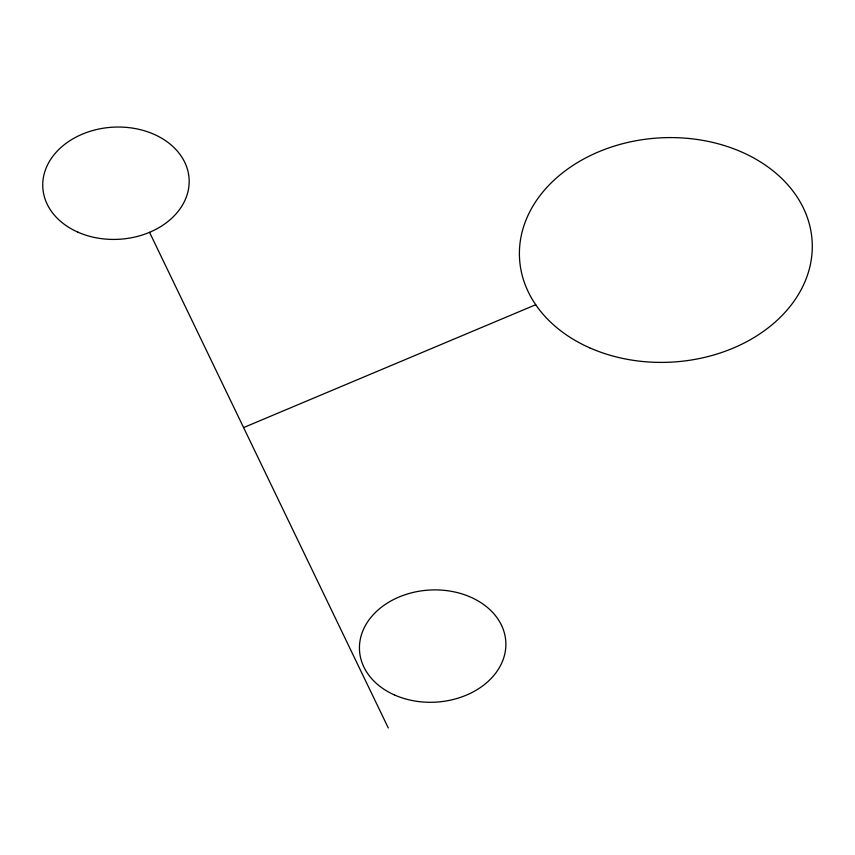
<?xml version="1.0" encoding="UTF-8"?>
<svg xmlns="http://www.w3.org/2000/svg" width="855" height="855" viewBox="0 0 855 855"><rect width="100%" height="100%" fill="white"/><g stroke="black" fill="none" stroke-linecap="round" stroke-linejoin="round"><path stroke-width="1.28" d="M243.6 427.575L535.722 304.722M149.54 232.325L388.288 727.968M77.88 232.143A73.274 56.131 -3.4 0 0 189.158 182.746A73.274 56.131 -3.4 0 0 80.819 134.812A73.274 56.131 -3.4 0 0 77.88 232.143M589.694 347.825A146.547 112.262 -3.4 0 0 812.25 249.019A146.547 112.262 -3.4 0 0 595.593 153.141A146.547 112.262 -3.4 0 0 589.694 347.825M394.583 695.008A73.274 56.131 -3.4 0 0 505.861 645.6A73.274 56.131 -3.4 0 0 397.532 597.666A73.274 56.131 -3.4 0 0 394.583 695.008"/></g></svg>
